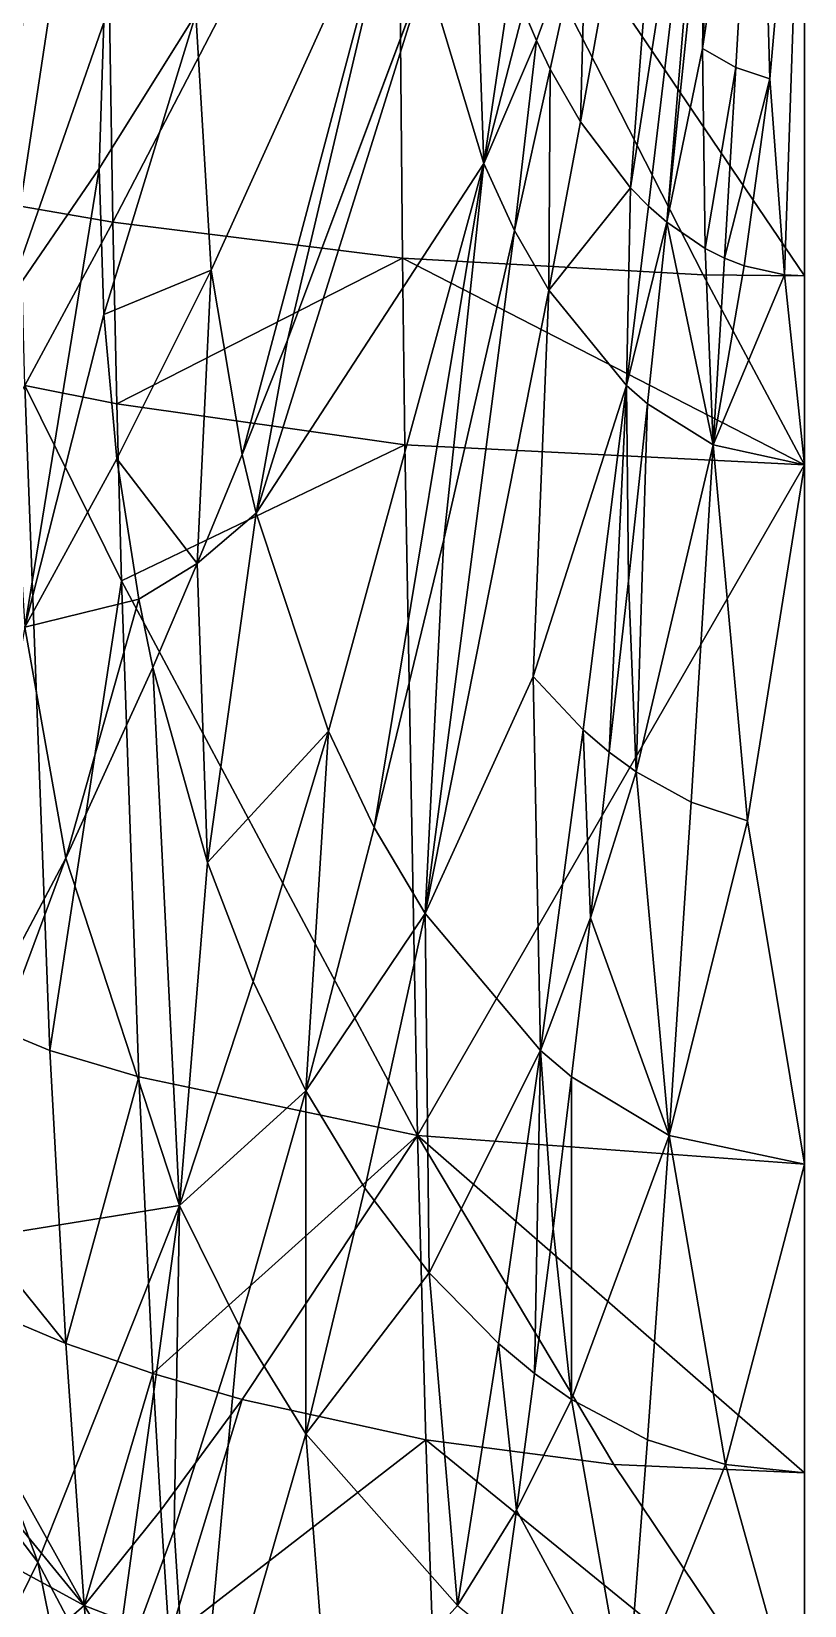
# Model space of a CAD drawing. Extents: x -0.5 to 0.5, y -1 to 1.
# Drawn here: x -0.2097 to 0, y -0.7431 to -0.3164 of the extents above; entities that cross this region are included whole.
import ezdxf

# ---------------------------------------------------------------- set-up
doc = ezdxf.new("R2010")
doc.units = 0

msp = doc.modelspace()

# ---------------------------------------------------------------- linework, layer by layer
for p, q in [((-0.19014, -0.21405, -0.93782), (-0.18767, -0.36812, -0.88872)), ((-0.03733, -0.36812, 0.88872), (-0.02675, -0.2663, 0.92434)), ((-0.06897, -0.32664, 0.78858), (-0.05922, -0.28191, 0.80565)), ((-0.14028, -0.40006, 0.56383), (-0.10279, -0.29996, 0.62288)), ((-0.07273, -0.31884, 0.76975), (-0.07626, -0.31064, 0.74995)), ((-0.19134, -0.35355, 0.35355), (-0.16514, -0.31174, 0.39092)), ((-0.19134, -0.35355, 0.35355), (-0.19014, -0.31397, 0.31397)), ((-0.06897, -0.32664, 0.78858), (-0.07273, -0.31884, 0.76975)), ((-0.07867, -0.37034, 0.76902), (-0.06897, -0.32664, 0.78858)), ((-0.06082, -0.34094, 0.8231), (-0.06897, -0.32664, 0.78858)), ((-0.04718, -0.35881, 0.86624), (-0.06082, -0.34094, 0.8231)), ((-0.21694, -0.39092, 0.31174), (-0.19134, -0.35355, 0.35355)), ((-0.19014, -0.39314, 0.39314), (-0.19134, -0.35355, 0.35355)), ((-0.04232, -0.36373, 0.87813), (-0.04718, -0.35881, 0.86624)), ((-0.21277, -0.36373, -0.87813), (-0.18767, -0.36812, -0.88872)), ((-0.03733, -0.36812, 0.88872), (-0.04232, -0.36373, 0.87813)), ((-0.18767, -0.36812, -0.88872), (-0.10912, -0.37789, -0.9123)), ((-0.18767, -0.36812, -0.88872), (-0.18654, -0.41737, -0.86668)), ((-0.09788, -0.45412, 0.72272), (-0.07867, -0.37034, 0.76902)), ((-0.04258, -0.41737, 0.86668), (-0.03733, -0.36812, 0.88872)), ((-0.027, -0.37521, 0.90583), (-0.03733, -0.36812, 0.88872)), ((-0.03733, -0.36812, 0.88872), (-0.03733, -0.36812, 0.88872)), ((-0.03733, -0.36812, 0.88872), (-0.03733, -0.36812, 0.88872)), ((-0.02171, -0.37789, 0.9123), (-0.027, -0.37521, 0.90583)), ((-0.10912, -0.37789, -0.9123), (-0.0275, -0.38238, -0.92315)), ((-0.01634, -0.37998, 0.91735), (-0.02171, -0.37789, 0.9123)), ((-0.0275, -0.38238, -0.92315), (0, -0.38268, -0.92388)), ((-0.00547, -0.38238, 0.92315), (-0.01634, -0.37998, 0.91735)), ((0, -0.38268, 0.92388), (-0.00547, -0.38238, 0.92315)), ((-0.18654, -0.43223, 0.43223), (-0.19014, -0.39314, 0.39314)), ((-0.15257, -0.43104, 0.54051), (-0.14028, -0.40006, 0.56383)), ((-0.18654, -0.41737, -0.86668), (-0.18528, -0.46531, -0.84191)), ((-0.04779, -0.46531, 0.84191), (-0.04258, -0.41737, 0.86668)), ((-0.1806, -0.47032, 0.47032), (-0.18654, -0.43223, 0.43223)), ((-0.16474, -0.46067, 0.51549), (-0.15257, -0.43104, 0.54051)), ((-0.11677, -0.53218, 0.66733), (-0.09788, -0.45412, 0.72272)), ((-0.17678, -0.48885, 0.48885), (-0.16474, -0.46067, 0.51549)), ((-0.18528, -0.46531, -0.84191), (-0.1806, -0.59976, -0.75207)), ((-0.05297, -0.51178, 0.8145), (-0.04779, -0.46531, 0.84191)), ((-0.17678, -0.48885, 0.48885), (-0.1806, -0.47032, 0.47032)), ((-0.20043, -0.54051, 0.43104), (-0.17678, -0.48885, 0.48885)), ((-0.16201, -0.54166, 0.54165), (-0.17678, -0.48885, 0.48885)), ((-0.05811, -0.55665, 0.78452), (-0.05297, -0.51178, 0.8145)), ((-0.1353, -0.60355, 0.60355), (-0.11677, -0.53218, 0.66733)), ((-0.2347, -0.60508, 0.33441), (-0.20043, -0.54051, 0.43104)), ((-0.1496, -0.57399, 0.57399), (-0.16201, -0.54166, 0.54165)), ((-0.0632, -0.59976, 0.75207), (-0.05811, -0.55665, 0.78452)), ((-0.1353, -0.60355, 0.60355), (-0.1496, -0.57399, 0.57399)), ((-0.1806, -0.59976, -0.75207), (-0.17678, -0.68019, -0.68019)), ((-0.06824, -0.64099, 0.71726), (-0.0632, -0.59976, 0.75207)), ((-0.1534, -0.66733, 0.53218), (-0.1353, -0.60355, 0.60355)), ((-0.1193, -0.62997, 0.62997), (-0.1353, -0.60355, 0.60355)), ((-0.1353, -0.60355, 0.60355), (-0.1353, -0.60355, 0.60355)), ((-0.1353, -0.60355, 0.60355), (-0.1353, -0.60355, 0.60355)), ((-0.1018, -0.65292, 0.65292), (-0.1193, -0.62997, 0.62997)), ((-0.07322, -0.68019, 0.68019), (-0.06824, -0.64099, 0.71726)), ((-0.24577, -0.65292, -0.65292), (-0.20043, -0.67209, -0.67209)), ((-0.08302, -0.67209, 0.67209), (-0.1018, -0.65292, 0.65292)), ((-0.17102, -0.72272, 0.45412), (-0.1534, -0.66733, 0.53218)), ((-0.20043, -0.67209, -0.67209), (-0.17678, -0.68019, -0.68019)), ((-0.07322, -0.68019, 0.68019), (-0.08302, -0.67209, 0.67209)), ((-0.17678, -0.68019, -0.68019), (-0.15257, -0.68727, -0.68727)), ((-0.17678, -0.68019, -0.68019), (-0.17465, -0.71726, -0.64099)), ((-0.07815, -0.71726, 0.64098), (-0.07322, -0.68019, 0.68019)), ((-0.0632, -0.68727, 0.68727), (-0.07322, -0.68019, 0.68019)), ((-0.15257, -0.68727, -0.68727), (-0.10279, -0.69824, -0.69824)), ((-0.04258, -0.69824, 0.69824), (-0.0632, -0.68727, 0.68727)), ((-0.10279, -0.69824, -0.69824), (-0.05172, -0.70488, -0.70488)), ((-0.02142, -0.70488, 0.70488), (-0.04258, -0.69824, 0.69824)), ((-0.05172, -0.70488, -0.70488), (0, -0.70711, -0.70711)), ((0, -0.70711, 0.70711), (-0.02142, -0.70488, 0.70488)), ((-0.17465, -0.71726, -0.64099), (-0.17239, -0.75207, -0.59976)), ((-0.08302, -0.75207, 0.59976), (-0.07815, -0.71726, 0.64098)), ((-0.1881, -0.76903, 0.37034), (-0.17102, -0.72272, 0.45412))]:
    msp.add_line(p, q)
at = {"color": 31}
for points in [[(-0.06082, -0.34094, 0.8231), (-0.04718, -0.35881, 0.86624), (-0.0349, -0.19825, 0.86858)], [(-0.05922, -0.28191, 0.80565), (-0.06082, -0.34094, 0.8231), (-0.0349, -0.19825, 0.86858)], [(-0.04718, -0.35881, 0.86624), (-0.02429, -0.2115, 0.92665), (-0.0349, -0.19825, 0.86858)], [(-0.04718, -0.35881, 0.86624), (-0.04232, -0.36373, 0.87813), (-0.02429, -0.2115, 0.92665)], [(-0.03733, -0.36812, 0.88872), (-0.02429, -0.2115, 0.92665), (-0.04232, -0.36373, 0.87813)], [(-0.10912, -0.37789, -0.9123), (-0.18767, -0.36812, -0.88872), (-0.11056, -0.21973, -0.96271)], [(-0.0275, -0.38238, -0.92315), (-0.10912, -0.37789, -0.9123), (-0.11056, -0.21973, -0.96271)], [(0, -0.38268, -0.92388), (-0.0275, -0.38238, -0.92315), (-0.11056, -0.21973, -0.96271)], [(0, -0.38268, -0.92388), (-0.11056, -0.21973, -0.96271), (0, -0.22252, -0.97493)], [(-0.16514, -0.31174, 0.39092), (-0.161, -0.38111, 0.4779), (-0.10847, -0.26522, 0.55073)], [(-0.15257, -0.43104, 0.54051), (-0.10847, -0.26522, 0.55073), (-0.161, -0.38111, 0.4779)], [(-0.15257, -0.43104, 0.54051), (-0.14028, -0.40006, 0.56383), (-0.10847, -0.26522, 0.55073)], [(-0.14028, -0.40006, 0.56383), (-0.10279, -0.29996, 0.62288), (-0.10847, -0.26522, 0.55073)], [(-0.09012, -0.26457, 0.63872), (-0.10279, -0.29996, 0.62288), (-0.08699, -0.3522, 0.73136)], [(-0.09012, -0.26457, 0.63872), (-0.08699, -0.3522, 0.73136), (-0.07955, -0.30207, 0.72925)], [(-0.05922, -0.28191, 0.80565), (-0.07626, -0.31064, 0.74995), (-0.07273, -0.31884, 0.76975)], [(-0.06897, -0.32664, 0.78858), (-0.05922, -0.28191, 0.80565), (-0.07273, -0.31884, 0.76975)], [(-0.05922, -0.28191, 0.80565), (-0.06897, -0.32664, 0.78858), (-0.06082, -0.34094, 0.8231)], [(-0.10279, -0.29996, 0.62288), (-0.14028, -0.40006, 0.56383), (-0.14879, -0.44701, 0.56053)], [(-0.10279, -0.29996, 0.62288), (-0.14879, -0.44701, 0.56053), (-0.08699, -0.3522, 0.73136)], [(-0.07626, -0.31064, 0.74995), (-0.07955, -0.30207, 0.72925), (-0.08699, -0.3522, 0.73136)], [(-0.07273, -0.31884, 0.76975), (-0.07626, -0.31064, 0.74995), (-0.08699, -0.3522, 0.73136)], [(-0.07867, -0.37034, 0.76902), (-0.07273, -0.31884, 0.76975), (-0.08699, -0.3522, 0.73136)], [(-0.07867, -0.37034, 0.76902), (-0.06897, -0.32664, 0.78858), (-0.07273, -0.31884, 0.76975)], [(-0.06897, -0.32664, 0.78858), (-0.07867, -0.37034, 0.76902), (-0.06937, -0.38655, 0.80269)], [(-0.06897, -0.32664, 0.78858), (-0.06937, -0.38655, 0.80269), (-0.06082, -0.34094, 0.8231)], [(-0.04718, -0.35881, 0.86624), (-0.06082, -0.34094, 0.8231), (-0.06937, -0.38655, 0.80269)], [(-0.14879, -0.44701, 0.56053), (-0.12911, -0.50611, 0.63465), (-0.08699, -0.3522, 0.73136)], [(-0.11677, -0.53218, 0.66733), (-0.08699, -0.3522, 0.73136), (-0.12911, -0.50611, 0.63465)], [(-0.11677, -0.53218, 0.66733), (-0.09788, -0.45412, 0.72272), (-0.08699, -0.3522, 0.73136)], [(-0.09788, -0.45412, 0.72272), (-0.07867, -0.37034, 0.76902), (-0.08699, -0.3522, 0.73136)], [(-0.04718, -0.35881, 0.86624), (-0.06937, -0.38655, 0.80269), (-0.04827, -0.4124, 0.85636)], [(-0.04232, -0.36373, 0.87813), (-0.04718, -0.35881, 0.86624), (-0.04827, -0.4124, 0.85636)], [(-0.03733, -0.36812, 0.88872), (-0.04232, -0.36373, 0.87813), (-0.04827, -0.4124, 0.85636)], [(-0.03733, -0.36812, 0.88872), (-0.04232, -0.36373, 0.87813), (-0.03733, -0.36812, 0.88872)], [(-0.07867, -0.37034, 0.76902), (-0.09788, -0.45412, 0.72272), (-0.10296, -0.55548, 0.69655)], [(-0.07867, -0.37034, 0.76902), (-0.10296, -0.55548, 0.69655), (-0.06937, -0.38655, 0.80269)], [(-0.04258, -0.41737, 0.86668), (-0.03733, -0.36812, 0.88872), (-0.04827, -0.4124, 0.85636)], [(-0.04258, -0.41737, 0.86668), (-0.03733, -0.36812, 0.88872), (-0.03733, -0.36812, 0.88872)], [(-0.03733, -0.36812, 0.88872), (-0.04258, -0.41737, 0.86668), (-0.02476, -0.42844, 0.88967)], [(-0.03733, -0.36812, 0.88872), (-0.03733, -0.36812, 0.88872), (-0.03733, -0.36812, 0.88872)], [(-0.03733, -0.36812, 0.88872), (-0.03733, -0.36812, 0.88872), (-0.027, -0.37521, 0.90583)], [(-0.18654, -0.41737, -0.86668), (-0.10912, -0.37789, -0.9123), (-0.10847, -0.42844, -0.88967)], [(-0.10912, -0.37789, -0.9123), (-0.0275, -0.38238, -0.92315), (0, -0.43388, -0.90097)], [(-0.10912, -0.37789, -0.9123), (0, -0.43388, -0.90097), (-0.10847, -0.42844, -0.88967)], [(-0.16474, -0.46067, 0.51549), (-0.15257, -0.43104, 0.54051), (-0.161, -0.38111, 0.4779)], [(-0.07364, -0.49126, 0.78183), (-0.06937, -0.38655, 0.80269), (-0.10296, -0.55548, 0.69655)], [(-0.06937, -0.38655, 0.80269), (-0.07364, -0.49126, 0.78183), (-0.04827, -0.4124, 0.85636)], [(-0.14028, -0.40006, 0.56383), (-0.15257, -0.43104, 0.54051), (-0.14879, -0.44701, 0.56053)], [(-0.07364, -0.49126, 0.78183), (-0.06006, -0.50569, 0.8048), (-0.04827, -0.4124, 0.85636)], [(-0.05297, -0.51178, 0.8145), (-0.04827, -0.4124, 0.85636), (-0.06006, -0.50569, 0.8048)], [(-0.05297, -0.51178, 0.8145), (-0.04779, -0.46531, 0.84191), (-0.04827, -0.4124, 0.85636)], [(-0.04779, -0.46531, 0.84191), (-0.04258, -0.41737, 0.86668), (-0.04827, -0.4124, 0.85636)], [(-0.18528, -0.46531, -0.84191), (-0.18654, -0.41737, -0.86668), (-0.10847, -0.42844, -0.88967)], [(-0.04258, -0.41737, 0.86668), (-0.04779, -0.46531, 0.84191), (-0.04572, -0.5171, 0.82297)], [(-0.04258, -0.41737, 0.86668), (-0.04572, -0.5171, 0.82297), (-0.02476, -0.42844, 0.88967)], [(-0.18528, -0.46531, -0.84191), (-0.10847, -0.42844, -0.88967), (-0.10502, -0.61567, -0.77203)], [(-0.10502, -0.61567, -0.77203), (-0.10847, -0.42844, -0.88967), (0, -0.43388, -0.90097)], [(-0.04572, -0.5171, 0.82297), (-0.0308, -0.52536, 0.83611), (-0.02476, -0.42844, 0.88967)], [(-0.15257, -0.43104, 0.54051), (-0.16474, -0.46067, 0.51549), (-0.14879, -0.44701, 0.56053)], [(0, -0.62349, -0.78183), (-0.10502, -0.61567, -0.77203), (0, -0.43388, -0.90097)], [(-0.16474, -0.46067, 0.51549), (-0.16201, -0.54166, 0.54165), (-0.14879, -0.44701, 0.56053)], [(-0.16201, -0.54166, 0.54165), (-0.12911, -0.50611, 0.63465), (-0.14879, -0.44701, 0.56053)], [(-0.09788, -0.45412, 0.72272), (-0.11677, -0.53218, 0.66733), (-0.10296, -0.55548, 0.69655)], [(-0.1806, -0.59976, -0.75207), (-0.18528, -0.46531, -0.84191), (-0.10502, -0.61567, -0.77203)], [(-0.04779, -0.46531, 0.84191), (-0.05297, -0.51178, 0.8145), (-0.04572, -0.5171, 0.82297)], [(-0.07165, -0.59262, 0.74312), (-0.07364, -0.49126, 0.78183), (-0.10296, -0.55548, 0.69655)], [(-0.06006, -0.50569, 0.8048), (-0.07364, -0.49126, 0.78183), (-0.07165, -0.59262, 0.74312)], [(-0.16201, -0.54166, 0.54165), (-0.1496, -0.57399, 0.57399), (-0.12911, -0.50611, 0.63465)], [(-0.1353, -0.60355, 0.60355), (-0.12911, -0.50611, 0.63465), (-0.1496, -0.57399, 0.57399)], [(-0.1353, -0.60355, 0.60355), (-0.11677, -0.53218, 0.66733), (-0.12911, -0.50611, 0.63465)], [(-0.05811, -0.55665, 0.78452), (-0.06006, -0.50569, 0.8048), (-0.07165, -0.59262, 0.74312)], [(-0.05811, -0.55665, 0.78452), (-0.05297, -0.51178, 0.8145), (-0.06006, -0.50569, 0.8048)], [(-0.05297, -0.51178, 0.8145), (-0.05811, -0.55665, 0.78452), (-0.04572, -0.5171, 0.82297)], [(-0.05811, -0.55665, 0.78452), (-0.03675, -0.61567, 0.77203), (-0.04572, -0.5171, 0.82297)], [(-0.0308, -0.52536, 0.83611), (-0.04572, -0.5171, 0.82297), (-0.03675, -0.61567, 0.77203)], [(-0.11677, -0.53218, 0.66733), (-0.1353, -0.60355, 0.60355), (-0.1353, -0.60355, 0.60355)], [(-0.11677, -0.53218, 0.66733), (-0.1353, -0.60355, 0.60355), (-0.10296, -0.55548, 0.69655)], [(-0.1496, -0.57399, 0.57399), (-0.16201, -0.54166, 0.54165), (-0.16961, -0.63465, 0.50611)], [(-0.1353, -0.60355, 0.60355), (-0.1193, -0.62997, 0.62997), (-0.10296, -0.55548, 0.69655)], [(-0.1193, -0.62997, 0.62997), (-0.1018, -0.65292, 0.65292), (-0.10296, -0.55548, 0.69655)], [(-0.1018, -0.65292, 0.65292), (-0.07165, -0.59262, 0.74312), (-0.10296, -0.55548, 0.69655)], [(-0.0632, -0.59976, 0.75207), (-0.05811, -0.55665, 0.78452), (-0.07165, -0.59262, 0.74312)], [(-0.05811, -0.55665, 0.78452), (-0.0632, -0.59976, 0.75207), (-0.03675, -0.61567, 0.77203)], [(-0.1353, -0.60355, 0.60355), (-0.1496, -0.57399, 0.57399), (-0.16961, -0.63465, 0.50611)], [(-0.1353, -0.60355, 0.60355), (-0.1353, -0.60355, 0.60355), (-0.1496, -0.57399, 0.57399)], [(-0.1018, -0.65292, 0.65292), (-0.08302, -0.67209, 0.67209), (-0.07165, -0.59262, 0.74312)], [(-0.07322, -0.68019, 0.68019), (-0.07165, -0.59262, 0.74312), (-0.08302, -0.67209, 0.67209)], [(-0.07322, -0.68019, 0.68019), (-0.06824, -0.64099, 0.71726), (-0.07165, -0.59262, 0.74312)], [(-0.06824, -0.64099, 0.71726), (-0.0632, -0.59976, 0.75207), (-0.07165, -0.59262, 0.74312)], [(-0.17678, -0.68019, -0.68019), (-0.1806, -0.59976, -0.75207), (-0.10502, -0.61567, -0.77203)], [(-0.0632, -0.59976, 0.75207), (-0.06824, -0.64099, 0.71726), (-0.0632, -0.68727, 0.68727)], [(-0.0632, -0.59976, 0.75207), (-0.0632, -0.68727, 0.68727), (-0.03675, -0.61567, 0.77203)], [(-0.1534, -0.66733, 0.53218), (-0.1353, -0.60355, 0.60355), (-0.16961, -0.63465, 0.50611)], [(-0.1353, -0.60355, 0.60355), (-0.1534, -0.66733, 0.53218), (-0.13526, -0.69655, 0.55548)], [(-0.1353, -0.60355, 0.60355), (-0.1353, -0.60355, 0.60355), (-0.1353, -0.60355, 0.60355)], [(-0.1353, -0.60355, 0.60355), (-0.13526, -0.69655, 0.55548), (-0.1193, -0.62997, 0.62997)], [(-0.1353, -0.60355, 0.60355), (-0.1193, -0.62997, 0.62997), (-0.1353, -0.60355, 0.60355)], [(-0.17678, -0.68019, -0.68019), (-0.10502, -0.61567, -0.77203), (-0.15257, -0.68727, -0.68727)], [(-0.10279, -0.69824, -0.69824), (-0.15257, -0.68727, -0.68727), (-0.10502, -0.61567, -0.77203)], [(-0.05172, -0.70488, -0.70488), (-0.10279, -0.69824, -0.69824), (-0.10502, -0.61567, -0.77203)], [(0, -0.70711, -0.70711), (-0.05172, -0.70488, -0.70488), (-0.10502, -0.61567, -0.77203)], [(0, -0.70711, -0.70711), (-0.10502, -0.61567, -0.77203), (0, -0.62349, -0.78183)], [(-0.0632, -0.68727, 0.68727), (-0.04258, -0.69824, 0.69824), (-0.03675, -0.61567, 0.77203)], [(-0.04258, -0.69824, 0.69824), (-0.02142, -0.70488, 0.70488), (-0.03675, -0.61567, 0.77203)], [(-0.1018, -0.65292, 0.65292), (-0.1193, -0.62997, 0.62997), (-0.13526, -0.69655, 0.55548)], [(-0.17102, -0.72272, 0.45412), (-0.1534, -0.66733, 0.53218), (-0.16961, -0.63465, 0.50611)], [(-0.06824, -0.64099, 0.71726), (-0.07322, -0.68019, 0.68019), (-0.0632, -0.68727, 0.68727)], [(-0.1018, -0.65292, 0.65292), (-0.13526, -0.69655, 0.55548), (-0.09413, -0.74312, 0.59262)], [(-0.08302, -0.67209, 0.67209), (-0.1018, -0.65292, 0.65292), (-0.09413, -0.74312, 0.59262)], [(-0.1534, -0.66733, 0.53218), (-0.17102, -0.72272, 0.45412), (-0.16586, -0.80269, 0.38655)], [(-0.1534, -0.66733, 0.53218), (-0.16586, -0.80269, 0.38655), (-0.13526, -0.69655, 0.55548)], [(-0.07815, -0.71726, 0.64098), (-0.08302, -0.67209, 0.67209), (-0.09413, -0.74312, 0.59262)], [(-0.07815, -0.71726, 0.64098), (-0.07322, -0.68019, 0.68019), (-0.08302, -0.67209, 0.67209)], [(-0.07322, -0.68019, 0.68019), (-0.07815, -0.71726, 0.64098), (-0.0632, -0.68727, 0.68727)], [(-0.17239, -0.75207, -0.59976), (-0.15257, -0.68727, -0.68727), (-0.10279, -0.69824, -0.69824)], [(-0.07815, -0.71726, 0.64098), (-0.04827, -0.77203, 0.61567), (-0.0632, -0.68727, 0.68727)], [(-0.04258, -0.69824, 0.69824), (-0.0632, -0.68727, 0.68727), (-0.04827, -0.77203, 0.61567)], [(-0.17239, -0.75207, -0.59976), (-0.10279, -0.69824, -0.69824), (-0.10024, -0.77203, -0.61567)], [(-0.12868, -0.78183, 0.49126), (-0.13526, -0.69655, 0.55548), (-0.16586, -0.80269, 0.38655)], [(-0.13526, -0.69655, 0.55548), (-0.12868, -0.78183, 0.49126), (-0.09413, -0.74312, 0.59262)], [(-0.10279, -0.69824, -0.69824), (-0.05172, -0.70488, -0.70488), (0, -0.78183, -0.62349)], [(-0.10279, -0.69824, -0.69824), (0, -0.78183, -0.62349), (-0.10024, -0.77203, -0.61567)], [(-0.02142, -0.70488, 0.70488), (-0.04258, -0.69824, 0.69824), (-0.04827, -0.77203, 0.61567)], [(-0.08302, -0.75207, 0.59976), (-0.07815, -0.71726, 0.64098), (-0.09413, -0.74312, 0.59262)], [(-0.07815, -0.71726, 0.64098), (-0.08302, -0.75207, 0.59976), (-0.04827, -0.77203, 0.61567)]]:
    msp.add_3dface(points, dxfattribs=at)
at = {"color": 21}
for points in [[(-0.19014, -0.21405, -0.93782), (-0.21277, -0.36373, -0.87813), (-0.21558, -0.2115, -0.92665)], [(-0.19014, -0.21405, -0.93782), (-0.18767, -0.36812, -0.88872), (-0.21277, -0.36373, -0.87813)], [(-0.18767, -0.36812, -0.88872), (-0.19014, -0.21405, -0.93782), (-0.11056, -0.21973, -0.96271)], [(-0.21694, -0.39092, 0.31174), (-0.19014, -0.31397, 0.31397), (-0.2115, -0.30393, 0.24237)], [(-0.21694, -0.39092, 0.31174), (-0.19134, -0.35355, 0.35355), (-0.19014, -0.31397, 0.31397)], [(-0.19134, -0.35355, 0.35355), (-0.16514, -0.31174, 0.39092), (-0.19014, -0.31397, 0.31397)], [(-0.16514, -0.31174, 0.39092), (-0.19134, -0.35355, 0.35355), (-0.19014, -0.39314, 0.39314)], [(-0.19014, -0.39314, 0.39314), (-0.161, -0.38111, 0.4779), (-0.16514, -0.31174, 0.39092)], [(-0.16514, -0.31174, 0.39092), (-0.19014, -0.39314, 0.39314), (-0.16514, -0.31174, 0.39092)], [(-0.19134, -0.35355, 0.35355), (-0.21694, -0.39092, 0.31174), (-0.2115, -0.4779, 0.38111)], [(-0.19134, -0.35355, 0.35355), (-0.2115, -0.4779, 0.38111), (-0.19014, -0.39314, 0.39314)], [(-0.21277, -0.36373, -0.87813), (-0.18767, -0.36812, -0.88872), (-0.2115, -0.4124, -0.85636)], [(-0.18767, -0.36812, -0.88872), (-0.18654, -0.41737, -0.86668), (-0.2115, -0.4124, -0.85636)], [(-0.18654, -0.41737, -0.86668), (-0.18767, -0.36812, -0.88872), (-0.10912, -0.37789, -0.9123)], [(-0.19014, -0.39314, 0.39314), (-0.18654, -0.43223, 0.43223), (-0.161, -0.38111, 0.4779)], [(-0.16474, -0.46067, 0.51549), (-0.161, -0.38111, 0.4779), (-0.18654, -0.43223, 0.43223)], [(-0.18654, -0.43223, 0.43223), (-0.19014, -0.39314, 0.39314), (-0.2115, -0.4779, 0.38111)], [(-0.20477, -0.59262, -0.74312), (-0.29425, -0.55548, -0.69655), (-0.2115, -0.4124, -0.85636)], [(-0.18654, -0.41737, -0.86668), (-0.18528, -0.46531, -0.84191), (-0.2115, -0.4124, -0.85636)], [(-0.18528, -0.46531, -0.84191), (-0.20477, -0.59262, -0.74312), (-0.2115, -0.4124, -0.85636)], [(-0.1806, -0.47032, 0.47032), (-0.18654, -0.43223, 0.43223), (-0.2115, -0.4779, 0.38111)], [(-0.16474, -0.46067, 0.51549), (-0.18654, -0.43223, 0.43223), (-0.1806, -0.47032, 0.47032)], [(-0.17678, -0.48885, 0.48885), (-0.16474, -0.46067, 0.51549), (-0.1806, -0.47032, 0.47032)], [(-0.16474, -0.46067, 0.51549), (-0.17678, -0.48885, 0.48885), (-0.16201, -0.54166, 0.54165)], [(-0.18528, -0.46531, -0.84191), (-0.1806, -0.59976, -0.75207), (-0.20477, -0.59262, -0.74312)], [(-0.20043, -0.54051, 0.43104), (-0.1806, -0.47032, 0.47032), (-0.2115, -0.4779, 0.38111)], [(-0.20043, -0.54051, 0.43104), (-0.17678, -0.48885, 0.48885), (-0.1806, -0.47032, 0.47032)], [(-0.2347, -0.60508, 0.33441), (-0.20043, -0.54051, 0.43104), (-0.2115, -0.4779, 0.38111)], [(-0.17678, -0.48885, 0.48885), (-0.20043, -0.54051, 0.43104), (-0.16961, -0.63465, 0.50611)], [(-0.17678, -0.48885, 0.48885), (-0.16961, -0.63465, 0.50611), (-0.16201, -0.54166, 0.54165)], [(-0.20043, -0.54051, 0.43104), (-0.2347, -0.60508, 0.33441), (-0.23967, -0.64594, 0.31107)], [(-0.20043, -0.54051, 0.43104), (-0.23967, -0.64594, 0.31107), (-0.16961, -0.63465, 0.50611)], [(-0.20043, -0.67209, -0.67209), (-0.24577, -0.65292, -0.65292), (-0.29425, -0.55548, -0.69655)], [(-0.20043, -0.67209, -0.67209), (-0.29425, -0.55548, -0.69655), (-0.20477, -0.59262, -0.74312)], [(-0.1806, -0.59976, -0.75207), (-0.20043, -0.67209, -0.67209), (-0.20477, -0.59262, -0.74312)], [(-0.1806, -0.59976, -0.75207), (-0.17678, -0.68019, -0.68019), (-0.20043, -0.67209, -0.67209)], [(-0.28801, -0.62997, -0.62997), (-0.24577, -0.65292, -0.65292), (-0.19546, -0.74312, -0.59262)], [(-0.28801, -0.62997, -0.62997), (-0.19546, -0.74312, -0.59262), (-0.28087, -0.69655, -0.55548)], [(-0.23967, -0.64594, 0.31107), (-0.20798, -0.73136, 0.3522), (-0.16961, -0.63465, 0.50611)], [(-0.1881, -0.76903, 0.37034), (-0.16961, -0.63465, 0.50611), (-0.20798, -0.73136, 0.3522)], [(-0.1881, -0.76903, 0.37034), (-0.17102, -0.72272, 0.45412), (-0.16961, -0.63465, 0.50611)], [(-0.24312, -0.68539, 0.2839), (-0.20798, -0.73136, 0.3522), (-0.23967, -0.64594, 0.31107)], [(-0.24577, -0.65292, -0.65292), (-0.20043, -0.67209, -0.67209), (-0.19546, -0.74312, -0.59262)], [(-0.17678, -0.68019, -0.68019), (-0.19546, -0.74312, -0.59262), (-0.20043, -0.67209, -0.67209)], [(-0.17678, -0.68019, -0.68019), (-0.17465, -0.71726, -0.64099), (-0.19546, -0.74312, -0.59262)], [(-0.17465, -0.71726, -0.64099), (-0.17678, -0.68019, -0.68019), (-0.15257, -0.68727, -0.68727)], [(-0.24312, -0.68539, 0.2839), (-0.21718, -0.74995, 0.31064), (-0.20798, -0.73136, 0.3522)], [(-0.17239, -0.75207, -0.59976), (-0.17465, -0.71726, -0.64099), (-0.15257, -0.68727, -0.68727)], [(-0.26396, -0.80269, -0.38655), (-0.28087, -0.69655, -0.55548), (-0.19546, -0.74312, -0.59262)], [(-0.17465, -0.71726, -0.64099), (-0.17239, -0.75207, -0.59976), (-0.19546, -0.74312, -0.59262)], [(-0.17102, -0.72272, 0.45412), (-0.1881, -0.76903, 0.37034), (-0.16586, -0.80269, 0.38655)], [(-0.19642, -0.78858, 0.32664), (-0.20798, -0.73136, 0.3522), (-0.21718, -0.74995, 0.31064)], [(-0.19642, -0.78858, 0.32664), (-0.1881, -0.76903, 0.37034), (-0.20798, -0.73136, 0.3522)], [(-0.18369, -0.85636, -0.4124), (-0.26396, -0.80269, -0.38655), (-0.19546, -0.74312, -0.59262)], [(-0.17239, -0.75207, -0.59976), (-0.17, -0.78452, -0.55665), (-0.19546, -0.74312, -0.59262)], [(-0.17, -0.78452, -0.55665), (-0.18369, -0.85636, -0.4124), (-0.19546, -0.74312, -0.59262)]]:
    msp.add_3dface(points, dxfattribs=at)
at = {"color": 41}
for points in [[(-0.03733, -0.36812, 0.88872), (-0.02675, -0.2663, 0.92434), (-0.02429, -0.2115, 0.92665)], [(-0.02142, -0.21405, 0.93782), (-0.02675, -0.2663, 0.92434), (-0.02766, -0.32101, 0.9174)], [(-0.02142, -0.21405, 0.93782), (-0.02766, -0.32101, 0.9174), (-0.01246, -0.21973, 0.96271)], [(-0.02766, -0.32101, 0.9174), (-0.01864, -0.32614, 0.93205), (-0.01246, -0.21973, 0.96271)], [(-0.01864, -0.32614, 0.93205), (-0.00938, -0.32924, 0.94092), (-0.01246, -0.21973, 0.96271)], [(-0.00938, -0.32924, 0.94092), (0, -0.22252, 0.97493), (-0.01246, -0.21973, 0.96271)], [(-0.00547, -0.38238, 0.92315), (0, -0.22252, 0.97493), (-0.00938, -0.32924, 0.94092)], [(-0.00547, -0.38238, 0.92315), (0, -0.38268, 0.92388), (0, -0.22252, 0.97493)], [(-0.02675, -0.2663, 0.92434), (-0.03733, -0.36812, 0.88872), (-0.02766, -0.32101, 0.9174)], [(-0.03733, -0.36812, 0.88872), (-0.027, -0.37521, 0.90583), (-0.02766, -0.32101, 0.9174)], [(-0.027, -0.37521, 0.90583), (-0.01864, -0.32614, 0.93205), (-0.02766, -0.32101, 0.9174)], [(-0.027, -0.37521, 0.90583), (-0.02171, -0.37789, 0.9123), (-0.01864, -0.32614, 0.93205)], [(-0.02171, -0.37789, 0.9123), (-0.00938, -0.32924, 0.94092), (-0.01864, -0.32614, 0.93205)], [(-0.02171, -0.37789, 0.9123), (-0.01634, -0.37998, 0.91735), (-0.00938, -0.32924, 0.94092)], [(-0.01634, -0.37998, 0.91735), (-0.00547, -0.38238, 0.92315), (-0.00938, -0.32924, 0.94092)], [(-0.03733, -0.36812, 0.88872), (-0.02476, -0.42844, 0.88967), (-0.027, -0.37521, 0.90583)], [(-0.02171, -0.37789, 0.9123), (-0.027, -0.37521, 0.90583), (-0.02476, -0.42844, 0.88967)], [(-0.01634, -0.37998, 0.91735), (-0.02171, -0.37789, 0.9123), (-0.02476, -0.42844, 0.88967)], [(-0.0275, -0.38238, -0.92315), (0, -0.38268, -0.92388), (0, -0.43388, -0.90097)], [(-0.00547, -0.38238, 0.92315), (-0.01634, -0.37998, 0.91735), (-0.02476, -0.42844, 0.88967)], [(-0.00547, -0.38238, 0.92315), (-0.02476, -0.42844, 0.88967), (0, -0.43388, 0.90097)], [(0, -0.38268, 0.92388), (-0.00547, -0.38238, 0.92315), (0, -0.43388, 0.90097)], [(-0.0308, -0.52536, 0.83611), (-0.0155, -0.53036, 0.84406), (-0.02476, -0.42844, 0.88967)], [(-0.02476, -0.42844, 0.88967), (-0.0155, -0.53036, 0.84406), (0, -0.43388, 0.90097)], [(-0.0155, -0.53036, 0.84406), (0, -0.62349, 0.78183), (0, -0.43388, 0.90097)], [(-0.0155, -0.53036, 0.84406), (-0.0308, -0.52536, 0.83611), (-0.03675, -0.61567, 0.77203)], [(0, -0.62349, 0.78183), (-0.0155, -0.53036, 0.84406), (-0.03675, -0.61567, 0.77203)], [(-0.02142, -0.70488, 0.70488), (0, -0.62349, 0.78183), (-0.03675, -0.61567, 0.77203)], [(-0.02142, -0.70488, 0.70488), (0, -0.70711, 0.70711), (0, -0.62349, 0.78183)], [(-0.05172, -0.70488, -0.70488), (0, -0.70711, -0.70711), (0, -0.78183, -0.62349)], [(-0.02142, -0.70488, 0.70488), (-0.04827, -0.77203, 0.61567), (0, -0.78183, 0.62349)], [(0, -0.70711, 0.70711), (-0.02142, -0.70488, 0.70488), (0, -0.78183, 0.62349)]]:
    msp.add_3dface(points, dxfattribs=at)

doc.saveas('drawing.dxf')
